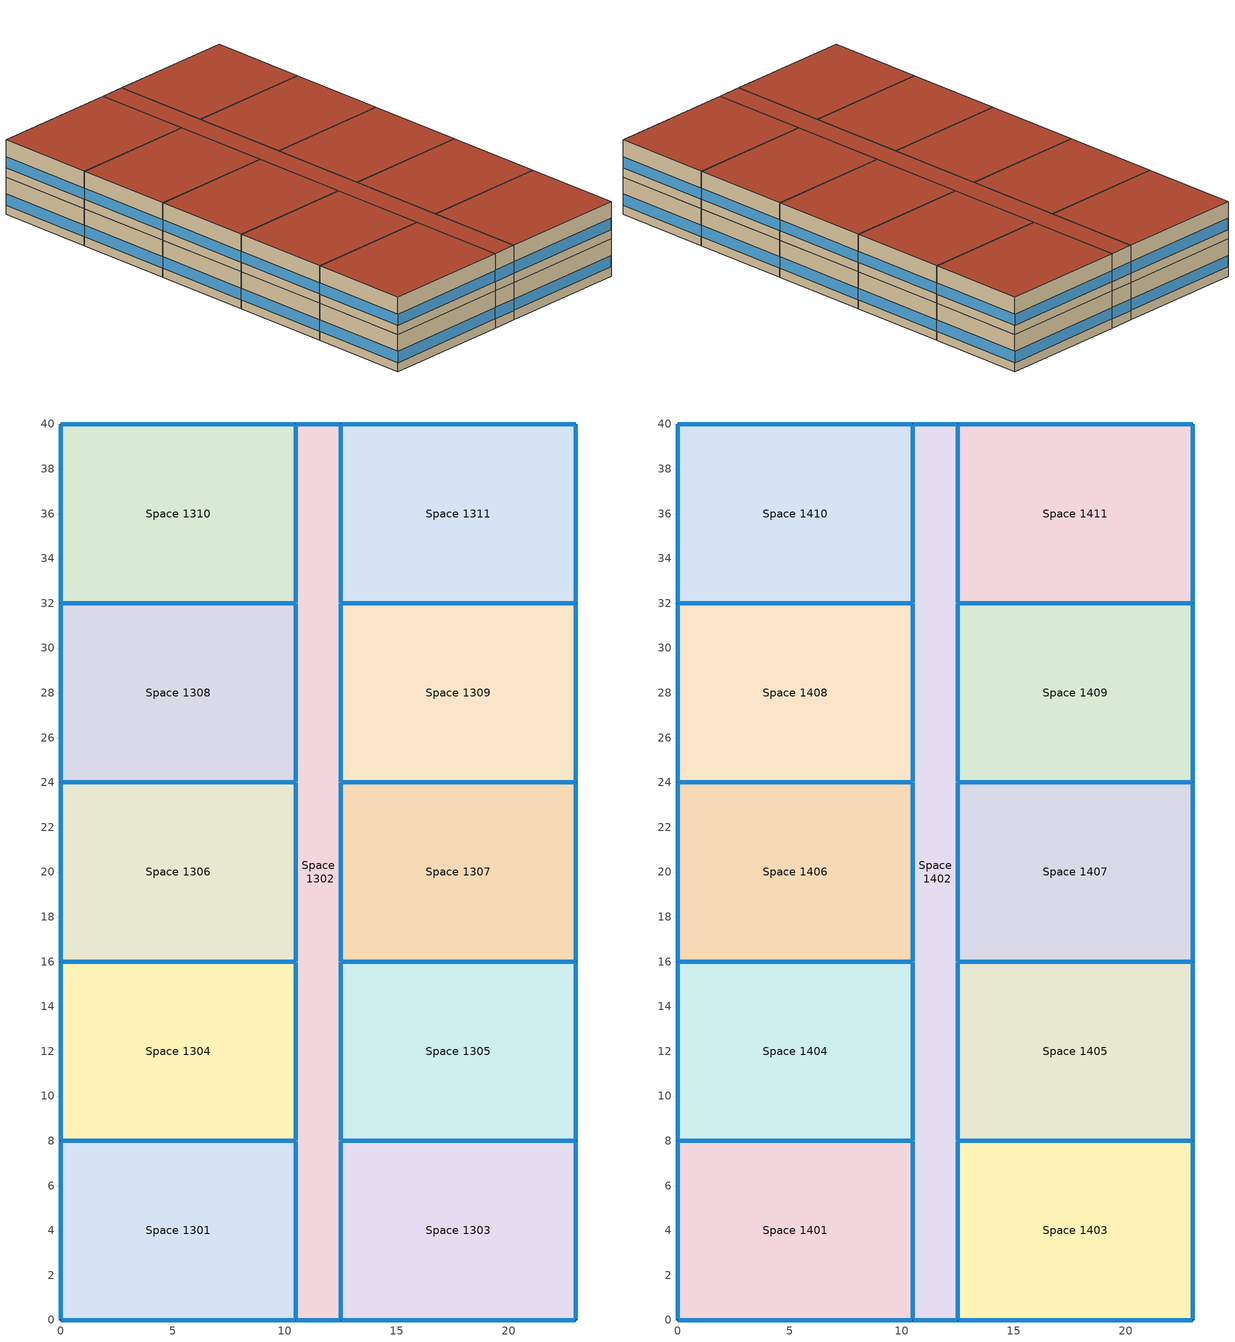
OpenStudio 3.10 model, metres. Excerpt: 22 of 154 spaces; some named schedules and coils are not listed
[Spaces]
Space 1301
 floor to Space 1201: 10.5,8 10.5,0 0,0 0,8 z36.6
 wall outside: 0,8 0,0 10.5,0 z36.6:39.65
 wall to Space 1302: 10.5,0 10.5,8 z36.6:39.65
 wall to Space 1304: 10.5,8 0,8 z36.6:39.65
 window: 0,7.97 0,0.03 / 0.03,0 10.47,0 z37.36:38.28
 window inside: 10.5,0.03 10.5,7.97 / 10.47,8 0.03,8 z37.36:38.28
Space 1302
 floor to Space 1202: 12.5,40 12.5,0 10.5,0 10.5,40 z36.6
 wall outside: 10.5,0 12.5,0 / 12.5,40 10.5,40 z36.6:39.65
 wall to Space 1304: 10.5,16 10.5,8 z36.6:39.65
 wall to Space 1306: 10.5,24 10.5,16 z36.6:39.65
 wall to Space 1308: 10.5,32 10.5,24 z36.6:39.65
 wall to Space 1310: 10.5,40 10.5,32 z36.6:39.65
 wall to Space 1311: 12.5,32 12.5,40 z36.6:39.65
 wall to Space 1309: 12.5,24 12.5,32 z36.6:39.65
 wall to Space 1307: 12.5,16 12.5,24 z36.6:39.65
 wall to Space 1305: 12.5,8 12.5,16 z36.6:39.65
 wall to Space 1303: 12.5,0 12.5,8 z36.6:39.65
 window: 12.47,40 10.53,40 / 10.53,0 12.47,0 z37.36:38.3
 window inside: 12.5,8.03 12.5,15.97 / 12.5,32.03 12.5,39.97 / 10.5,15.97 10.5,8.03 / 10.5,23.97 10.5,16.03 / 10.5,31.97 10.5,24.03 / 10.5,39.97 10.5,32.03 / 12.5,24.03 12.5,31.97 / 12.5,16.03 12.5,23.97 / 12.5,0.03 12.5,7.97 z37.36:38.28
Space 1303
 floor to Space 1203: 23,8 23,0 12.5,0 12.5,8 z36.6
 wall outside: 12.5,0 23,0 23,8 z36.6:39.65
 wall to Space 1305: 23,8 12.5,8 z36.6:39.65
 window inside: 22.97,8 12.53,8 z37.36:38.28
 window: 12.53,0 22.97,0 / 23,0.03 23,7.97 z37.36:38.28
Space 1304
 floor to Space 1204: 10.5,16 10.5,8 0,8 0,16 z36.6
 wall outside: 0,16 0,8 z36.6:39.65
 wall to Space 1306: 10.5,16 0,16 z36.6:39.65
 window: 0,15.97 0,8.03 z37.36:38.28
 window inside: 10.47,16 0.03,16 z37.36:38.28
Space 1305
 floor to Space 1205: 23,16 23,8 12.5,8 12.5,16 z36.6
 wall outside: 23,8 23,16 z36.6:39.65
 wall to Space 1307: 23,16 12.5,16 z36.6:39.65
 window inside: 22.97,16 12.53,16 z37.36:38.28
 window: 23,8.03 23,15.97 z37.36:38.28
Space 1306
 floor to Space 1206: 10.5,24 10.5,16 0,16 0,24 z36.6
 wall outside: 0,24 0,16 z36.6:39.65
 wall to Space 1308: 10.5,24 0,24 z36.6:39.65
 window inside: 10.47,24 0.03,24 z37.36:38.28
 window: 0,23.97 0,16.03 z37.36:38.28
Space 1307
 floor to Space 1207: 23,24 23,16 12.5,16 12.5,24 z36.6
 wall outside: 23,16 23,24 z36.6:39.65
 wall to Space 1309: 23,24 12.5,24 z36.6:39.65
 window: 23,16.03 23,23.97 z37.36:38.28
 window inside: 22.97,24 12.53,24 z37.36:38.28
Space 1308
 floor to Space 1208: 10.5,32 10.5,24 0,24 0,32 z36.6
 wall outside: 0,32 0,24 z36.6:39.65
 wall to Space 1310: 10.5,32 0,32 z36.6:39.65
 window inside: 10.47,32 0.03,32 z37.36:38.28
 window: 0,31.97 0,24.03 z37.36:38.28
Space 1309
 floor to Space 1209: 23,32 23,24 12.5,24 12.5,32 z36.6
 wall outside: 23,24 23,32 z36.6:39.65
 wall to Space 1311: 23,32 12.5,32 z36.6:39.65
 window: 23,24.03 23,31.97 z37.36:38.28
 window inside: 22.97,32 12.53,32 z37.36:38.28
Space 1310
 floor to Space 1210: 10.5,40 10.5,32 0,32 0,40 z36.6
 wall outside: 10.5,40 0,40 0,32 z36.6:39.65
 window: 10.47,40 0.03,40 / 0,39.97 0,32.03 z37.36:38.28
Space 1311
 floor to Space 1211: 23,40 23,32 12.5,32 12.5,40 z36.6
 wall outside: 23,32 23,40 12.5,40 z36.6:39.65
 window: 23,32.03 23,39.97 / 22.97,40 12.53,40 z37.36:38.28
Space 1401
 floor to Space 1301: 10.5,8 10.5,0 0,0 0,8 z39.65
 wall outside: 0,8 0,0 10.5,0 z39.65:42.7
 wall to Space 1402: 10.5,0 10.5,8 z39.65:42.7
 wall to Space 1404: 10.5,8 0,8 z39.65:42.7
 window inside: 10.5,0.03 10.5,7.97 / 10.47,8 0.03,8 z40.41:41.33
 window: 0.03,0 10.47,0 / 0,7.97 0,0.03 z40.41:41.33
 roof outside: 10.5,0 10.5,8 0,8 0,0 z42.7
Space 1402
 floor to Space 1302: 12.5,40 12.5,0 10.5,0 10.5,40 z39.65
 wall outside: 10.5,0 12.5,0 / 12.5,40 10.5,40 z39.65:42.7
 wall to Space 1404: 10.5,16 10.5,8 z39.65:42.7
 wall to Space 1406: 10.5,24 10.5,16 z39.65:42.7
 wall to Space 1408: 10.5,32 10.5,24 z39.65:42.7
 wall to Space 1410: 10.5,40 10.5,32 z39.65:42.7
 wall to Space 1411: 12.5,32 12.5,40 z39.65:42.7
 wall to Space 1409: 12.5,24 12.5,32 z39.65:42.7
 wall to Space 1407: 12.5,16 12.5,24 z39.65:42.7
 wall to Space 1405: 12.5,8 12.5,16 z39.65:42.7
 wall to Space 1403: 12.5,0 12.5,8 z39.65:42.7
 window inside: 12.5,32.03 12.5,39.97 / 12.5,0.03 12.5,7.97 / 10.5,23.97 10.5,16.03 / 10.5,31.97 10.5,24.03 / 12.5,8.03 12.5,15.97 / 10.5,39.97 10.5,32.03 / 12.5,24.03 12.5,31.97 / 12.5,16.03 12.5,23.97 / 10.5,15.97 10.5,8.03 z40.41:41.33
 window: 12.47,40 10.53,40 / 10.53,0 12.47,0 z40.41:41.35
 roof outside: 12.5,0 12.5,40 10.5,40 10.5,0 z42.7
Space 1403
 floor to Space 1303: 23,8 23,0 12.5,0 12.5,8 z39.65
 wall outside: 12.5,0 23,0 23,8 z39.65:42.7
 wall to Space 1405: 23,8 12.5,8 z39.65:42.7
 window inside: 22.97,8 12.53,8 z40.41:41.33
 window: 23,0.03 23,7.97 / 12.53,0 22.97,0 z40.41:41.33
 roof outside: 23,0 23,8 12.5,8 12.5,0 z42.7
Space 1404
 floor to Space 1304: 10.5,16 10.5,8 0,8 0,16 z39.65
 wall outside: 0,16 0,8 z39.65:42.7
 wall to Space 1406: 10.5,16 0,16 z39.65:42.7
 window: 0,15.97 0,8.03 z40.41:41.33
 window inside: 10.47,16 0.03,16 z40.41:41.33
 roof outside: 10.5,8 10.5,16 0,16 0,8 z42.7
Space 1405
 floor to Space 1305: 23,16 23,8 12.5,8 12.5,16 z39.65
 wall outside: 23,8 23,16 z39.65:42.7
 wall to Space 1407: 23,16 12.5,16 z39.65:42.7
 window: 23,8.03 23,15.97 z40.41:41.33
 window inside: 22.97,16 12.53,16 z40.41:41.33
 roof outside: 23,8 23,16 12.5,16 12.5,8 z42.7
Space 1406
 floor to Space 1306: 10.5,24 10.5,16 0,16 0,24 z39.65
 wall outside: 0,24 0,16 z39.65:42.7
 wall to Space 1408: 10.5,24 0,24 z39.65:42.7
 window: 0,23.97 0,16.03 z40.41:41.33
 window inside: 10.47,24 0.03,24 z40.41:41.33
 roof outside: 10.5,16 10.5,24 0,24 0,16 z42.7
Space 1407
 floor to Space 1307: 23,24 23,16 12.5,16 12.5,24 z39.65
 wall outside: 23,16 23,24 z39.65:42.7
 wall to Space 1409: 23,24 12.5,24 z39.65:42.7
 window: 23,16.03 23,23.97 z40.41:41.33
 window inside: 22.97,24 12.53,24 z40.41:41.33
 roof outside: 23,16 23,24 12.5,24 12.5,16 z42.7
Space 1408
 floor to Space 1308: 10.5,32 10.5,24 0,24 0,32 z39.65
 wall outside: 0,32 0,24 z39.65:42.7
 wall to Space 1410: 10.5,32 0,32 z39.65:42.7
 window: 0,31.97 0,24.03 z40.41:41.33
 window inside: 10.47,32 0.03,32 z40.41:41.33
 roof outside: 10.5,24 10.5,32 0,32 0,24 z42.7
Space 1409
 floor to Space 1309: 23,32 23,24 12.5,24 12.5,32 z39.65
 wall outside: 23,24 23,32 z39.65:42.7
 wall to Space 1411: 23,32 12.5,32 z39.65:42.7
 window: 23,24.03 23,31.97 z40.41:41.33
 window inside: 22.97,32 12.53,32 z40.41:41.33
 roof outside: 23,24 23,32 12.5,32 12.5,24 z42.7
Space 1410
 floor to Space 1310: 10.5,40 10.5,32 0,32 0,40 z39.65
 wall outside: 10.5,40 0,40 0,32 z39.65:42.7
 window: 10.47,40 0.03,40 / 0,39.97 0,32.03 z40.41:41.33
 roof outside: 10.5,32 10.5,40 0,40 0,32 z42.7
Space 1411
 floor to Space 1311: 23,40 23,32 12.5,32 12.5,40 z39.65
 wall outside: 23,32 23,40 12.5,40 z39.65:42.7
 window: 22.97,40 12.53,40 / 23,32.03 23,39.97 z40.41:41.33
 roof outside: 23,32 23,40 12.5,40 12.5,32 z42.7
[ClimateZones]
Climate Zone Institution Name 1=ASHRAE; Climate Zone Document Name 1=ANSI/ASHRAE Standard 169; Climate Zone Document Year 1=2006; Climate Zone Value 1=6A; Climate Zone Institution Name 2=CEC; Climate Zone Document Name 2=California Climate Zone Descriptions; Climate Zone Document Year 2=1995
[Building]
Building 1
[Site]
Montreal-Trudeau Intl AP: Latitude {deg}=45.4706; Longitude {deg}=-73.7408; Time Zone {hr}=-5; Elevation {m}=36; Keep Site Location Information=No
[SizingPeriod:DesignDay] Daily Dry-Bulb Temperature Range {deltaC}=0; Barometric Pressure {Pa}=100893; Wind Speed {m/s}=3.9; Wind Direction {deg}=260; Sky Clearness=0; Rain Indicator=No; Snow Indicator=No; Day of Month=21; Month=1; Day Type=WinterDesignDay; Daylight Saving Time Indicator=No; Dry-Bulb Temperature Range Modifier Type=DefaultMultipliers; Solar Model Indicator=ASHRAEClearSky
Name | Maximum Dry-Bulb Temperature {C} | Humidity Condition Type | Wetbulb or DewPoint at Maximum Dry-Bulb {C}
Montreal Int'l Ann Htg 99.6% Condns DB | -23.7 | Wetbulb | -23.7
Montreal Int'l Ann Htg 99% Condns DB | -21.1 | Wetbulb | -21.1
Montreal Int'l Ann Hum_n 99.6% Condns DP=>MCDB | -23 | Dewpoint | -30.5
Montreal Int'l Ann Hum_n 99% Condns DP=>MCDB | -20.6 | Dewpoint | -27.9
[Material] Thermal Absorptance=0.9
Name | Roughness | Thickness {m} | Conductivity {W/m-K} | Density {kg/m3} | Specific Heat {J/kg-K} | Solar Absorptance | Visible Absorptance
G05 25mm wood 1 | MediumSmooth | 0.0254 | 0.15 | 608 | 1630 | 0.5 | 0.5
100mm Normalweight concrete floor | MediumRough | 0.1016 | 2.31045 | 2322 | 832.557 | 0.7 | 0.7
G01 13mm gypsum board | Smooth | 0.0127 | 0.160031 | 800.001 | 1090.73 | 0.7 | 0.5
F08 Metal surface 1 | Smooth | 0.0008 | 45.28 | 7824 | 500 | 0.7 | 0.7
Generic LW Concrete | MediumRough | 0.1 | 0.53 | 1280 | 840 | 0.8 | 0.8
Generic Ceiling Air Gap | Smooth | 0.1 | 0.556 | 1.28 | 1000 | 0.7 | 0.7
Generic Acoustic Tile | MediumSmooth | 0.02 | 0.06 | 368 | 590 | 0.2 | 0.2
AQNC2024gypsum board | MediumRough | 0.1 | 0.159 | 800 | 1090 | 0.7 | 0.7
AQNC2024Stucco 25 mm | MediumRough | 0.025 | 0.159 | 800 | 1090 | 0.7 | 0.7
AQNC2024expanded polystyrene type I 10 cm | MediumRough | 0.1 | 0.0385 | 15 | 1500 | 0.7 | 0.7
AQNC2024standard concrete | MediumRough | 0.1 | 2.5 | 2400 | 840 | 0.7 | 0.7
AQNC2024built-up roofing 1 | MediumRough | 0.1 | 0.162 | 1121 | 1470 | 0.7 | 0.7
AQNC2024brick (fired clay) 1 | MediumRough | 0.1 | 1.43 | 2400 | 840 | 0.7 | 0.7
[Material:NoMass] Roughness=Smooth; Thermal Absorptance=0.9; Solar Absorptance=0.7
Name | Thermal Resistance {m2-K/W} | Visible Absorptance
CP02 CARPET PAD 1 | 0.21648 | 0.8
Typical Insulation R-2.17 1 | 0.381975 | 0.7
[DefaultConstructionSet]
Zone 19802010 6A: Default Exterior Surface Constructions=Default Surface Constructions 1688; Default Interior Surface Constructions=Default Surface Constructions 1689; Default Ground Contact Surface Constructions=Default Surface Constructions 1690; Default Exterior SubSurface Constructions=Default Sub Surface Constructions 1124; Default Interior SubSurface Constructions=Default Sub Surface Constructions 1125; Interior Partition Construction=Typical Interior Partition 4; Site Shading Construction=Generic Interior Floor; Adiabatic Surface Construction=Generic Interior Floor 1
[DefaultSurfaceConstructions]
Name | Floor Construction | Wall Construction | Roof Ceiling Construction
Default Surface Constructions 1688 | AQ_MURB_2024_MURB  ground 1980 2010 6A 1 | AQ_MURB_2024_MURB  Wall 1980 2010 6A 1 | AQ_MURB_2024_MURB  roof 1980 2010 6A
Default Surface Constructions 1689 | Typical Interior Floor | Typical Interior Wall | Typical Interior Ceiling
Default Surface Constructions 1690 | AQ_MURB_2024_MURB  ground 1980 2010 6A 3 | AQ_MURB_2024_MURB  ground 1980 2010 6A 2 | Generic Interior Ceiling
[DefaultSubSurfaceConstructions]
Name | Fixed Window Construction | Operable Window Construction | Door Construction | Glass Door Construction | Overhead Door Construction | Tubular Daylight Dome Construction | Tubular Daylight Diffuser Construction
Default Sub Surface Constructions 1124 | Customized Fenestration: u=3.08 | Customized Fenestration: u=3.08 | Typical Insulated Metal Door 2 | U 0.88 SHGC 0.16 Sgl Ref-A-L Clr 6mm 1 | Typical Overhead Door 1 | Typical Interior Window | Typical Interior Window
Default Sub Surface Constructions 1125 | Typical Interior Window | Typical Interior Window | Typical Interior Door 4
[Construction]
Typical Interior Partition 4; Typical Interior Door 4: G05 25mm wood 1
Typical Interior Floor: 100mm Normalweight concrete floor, CP02 CARPET PAD 1
Typical Interior Wall: G01 13mm gypsum board, G01 13mm gypsum board
Typical Interior Ceiling: CP02 CARPET PAD 1, 100mm Normalweight concrete floor
Customized Fenestration: u=3.08: Fenestration U=3.08 0.66
Typical Insulated Metal Door 2: F08 Metal surface 1, Typical Insulation R-2.17 1
U 0.88 SHGC 0.16 Sgl Ref-A-L Clr 6mm 1: REF A CLEAR LO 6MM 1
Typical Overhead Door 1: Typical Insulation R-2.17 1
Typical Interior Window: Clear 3mm 1
Generic Interior Ceiling: Generic LW Concrete, Generic Ceiling Air Gap, Generic Acoustic Tile
Generic Interior Floor; Generic Interior Floor 1: Generic Acoustic Tile, Generic Ceiling Air Gap, Generic LW Concrete
AQ_MURB_2024_MURB  Wall 1980 2010 6A 1: AQNC2024Stucco 25 mm, AQNC2024brick (fired clay) 1, AQNC2024expanded polystyrene type I 10 cm, AQNC2024gypsum board
AQ_MURB_2024_MURB  ground 1980 2010 6A 1; AQ_MURB_2024_MURB  ground 1980 2010 6A 2; AQ_MURB_2024_MURB  ground 1980 2010 6A 3: AQNC2024standard concrete, AQNC2024expanded polystyrene type I 10 cm
AQ_MURB_2024_MURB  roof 1980 2010 6A: AQNC2024built-up roofing 1, AQNC2024expanded polystyrene type I 10 cm
[WindowMaterial:SimpleGlazingSystem]
Fenestration U=3.08 0.66: U-Factor {W/m2-K}=3.08; Solar Heat Gain Coefficient=0.66; Visible Transmittance=0.21
[WindowMaterial:Glazing] Optical Data Type=SpectralAverage; Infrared Transmittance at Normal Incidence=0; Front Side Infrared Hemispherical Emissivity=0.84; Conductivity {W/m-K}=0.9; Dirt Correction Factor for Solar and Visible Transmittance=1; Solar Diffusing=No
Name | Thickness {m} | Solar Transmittance at Normal Incidence | Front Side Solar Reflectance at Normal Incidence | Back Side Solar Reflectance at Normal Incidence | Visible Transmittance at Normal Incidence | Front Side Visible Reflectance at Normal Incidence | Back Side Visible Reflectance at Normal Incidence | Back Side Infrared Hemispherical Emissivity
REF A CLEAR LO 6MM 1 | 0.006 | 0.066 | 0.341 | 0.493 | 0.08 | 0.41 | 0.37 | 0.4
Clear 3mm 1 | 0.003 | 0.837 | 0.075 | 0.075 | 0.898 | 0.081 | 0.081 | 0.84
[ThermostatSetpoint:DualSetpoint] Heating Setpoint Temperature Schedule=NECB-G-Thermostat Setpoint-Heating; Cooling Setpoint Temperature Schedule=NECB-G-Thermostat Setpoint-Cooling
Thermostat Setpoint Dual Setpoint 65; Thermostat Setpoint Dual Setpoint 93; Thermostat Setpoint Dual Setpoint 103; Thermostat Setpoint Dual Setpoint 113; Thermostat Setpoint Dual Setpoint 116; Thermostat Setpoint Dual Setpoint 152; Thermostat Setpoint Dual Setpoint 169; Thermostat Setpoint Dual Setpoint 172; Thermostat Setpoint Dual Setpoint 173; Thermostat Setpoint Dual Setpoint 174; Thermostat Setpoint Dual Setpoint 176; Thermostat Setpoint Dual Setpoint 187; Thermostat Setpoint Dual Setpoint 188; Thermostat Setpoint Dual Setpoint 190; Thermostat Setpoint Dual Setpoint 191; Thermostat Setpoint Dual Setpoint 192; Thermostat Setpoint Dual Setpoint 193; Thermostat Setpoint Dual Setpoint 194; Thermostat Setpoint Dual Setpoint 195; Thermostat Setpoint Dual Setpoint 196; Thermostat Setpoint Dual Setpoint 197; Thermostat Setpoint Dual Setpoint 198
[DefaultScheduleSet]
Name | Lighting Schedule | Electric Equipment Schedule | Infiltration Schedule | Number of People Schedule | People Activity Level Schedule | Hot Water Equipment Schedule
MidriseApartment Corridor Schedule Set | MidriseApartment Corridor Light 1 | ApartmentMidRise BLDG_ELEVATORS Pre2004 | MidriseApartment Infil 2
MidriseApartment Apartment Schedule Set 3 |  | MURB Appliances and lighting | MidriseApartment Infil 5 | MidriseApartment Apartment Occ 3 | MidriseApartment Activity 3 | MURB hot water equipment schedule
[People:Definition]
MidriseApartment Apartment People Definition: Number of People Calculation Method=People/Area; People per Space Floor Area {person/m2}=0.0283091; Fraction Radiant=0.3
[ElectricEquipment:Definition] Design Level Calculation Method=EquipmentLevel
Name | Design Level {W} | Fraction Radiant | Fraction Latent | Fraction Lost
Autres | 740 | 0.2
Chauffeau | 941.6 | 0 | 0.1 | 0.9
Congelateur | 17.45 | 0 | 0.1 | 0.9
Fourcuisiniere | 313 | 0.2 | 0.1 | 0.1
Laveuse | 27.82 | 0.2 | 0 | 0.1
Lavevaisselle | 30.59 | 0.1 | 0.1 | 0.8
Refrigerateur | 116.78 | 0 | 0.1 | 0.9
Secheuse | 276.7 | 0.2 | 0 | 0.8
[SpaceType] Default Construction Set=Zone 19802010 6A
Name | Default Schedule Set
MURB lobby | MidriseApartment Corridor Schedule Set
MURB small 1 | MidriseApartment Apartment Schedule Set 3
[People]
People 3: People Definition=MidriseApartment Apartment People Definition; Space or SpaceType=MURB small 1; Multiplier=1
[WaterUse:Equipment]
ESTAR MFHR Whole Building Water Use Equipment: Water Use Equipment Definition=MURB_Service Hot Water GENERAL; Flow Rate Fraction Schedule=ESTAR MFHR DHW Fraction Schedule
[Lights:Definition]
Lights Definition 1: Design Level Calculation Method=LightingLevel; Lighting Level {W}=241.35; Fraction Radiant=0.4; Fraction Visible=0.2
[InternalMass:Definition]
Internal Mass Definition 1: Construction=Typical Interior Partition 4; Design Level Calculation Method=SurfaceArea/Area; Surface Area per Space Floor Area=2
[InternalMass] Internal Mass Definition=Internal Mass Definition 1; Multiplier=1
Name | Space or SpaceType
Internal Mass 1 | MURB lobby
Internal Mass 2 | MURB small 1
[Lights]
Lights 1: Lights Definition=Lights Definition 1; Space or SpaceType=MURB small 1; Schedule=Eclairageint; Fraction Replaceable=1
[ElectricEquipment] Space or SpaceType=MURB small 1
Name | Electric Equipment Definition | Schedule
Electric Equipment 1 | Autres | Autres
Electric Equipment 3 | Chauffeau | Chaufeau
Electric Equipment 4 | Congelateur | Congelateur
Electric Equipment 5 | Fourcuisiniere | Fourcuisiniere
Electric Equipment 6 | Laveuse | Laveuse
Electric Equipment 7 | Lavevaisselle | Lavevaisselle
Electric Equipment 8 | Refrigerateur | Refrigerateur
Electric Equipment 9 | Secheuse | Secheuse
[Space]
Name | Space Type | Building Story | Thermal Zone
Space 1301 | MURB small 1 | Building Story 13 | Thermal Zone 141
Space 1302 | MURB lobby | Building Story 13 | Thermal Zone 142
Space 1303 | MURB small 1 | Building Story 13 | Thermal Zone 143
Space 1304 | MURB small 1 | Building Story 13 | Thermal Zone 144
Space 1305 | MURB small 1 | Building Story 13 | Thermal Zone 47
Space 1306 | MURB small 1 | Building Story 13 | Thermal Zone 109
Space 1307 | MURB small 1 | Building Story 13 | Thermal Zone 68
Space 1308 | MURB small 1 | Building Story 13 | Thermal Zone 71
Space 1309 | MURB small 1 | Building Story 13 | Thermal Zone 145
Space 1310 | MURB small 1 | Building Story 13 | Thermal Zone 146
Space 1311 | MURB small 1 | Building Story 13 | Thermal Zone 147
Space 1401 | MURB small 1 | Building Story 14 | Thermal Zone 148
Space 1402 | MURB lobby | Building Story 14 | Thermal Zone 149
Space 1403 | MURB small 1 | Building Story 14 | Thermal Zone 116
Space 1404 | MURB small 1 | Building Story 14 | Thermal Zone 10
Space 1405 | MURB small 1 | Building Story 14 | Thermal Zone 126
Space 1406 | MURB small 1 | Building Story 14 | Thermal Zone 150
Space 1407 | MURB small 1 | Building Story 14 | Thermal Zone 151
Space 1408 | MURB small 1 | Building Story 14 | Thermal Zone 70
Space 1409 | MURB small 1 | Building Story 14 | Thermal Zone 152
Space 1410 | MURB small 1 | Building Story 14 | Thermal Zone 153
Space 1411 | MURB small 1 | Building Story 14 | Thermal Zone 154
[ThermalZone] Use Ideal Air Loads=No
Name | Thermostat
Thermal Zone 10 | Thermostat Setpoint Dual Setpoint 65
Thermal Zone 47 | Thermostat Setpoint Dual Setpoint 113
Thermal Zone 68 | Thermostat Setpoint Dual Setpoint 93
Thermal Zone 70 | Thermostat Setpoint Dual Setpoint 103
Thermal Zone 71 | Thermostat Setpoint Dual Setpoint 116
Thermal Zone 109 | Thermostat Setpoint Dual Setpoint 152
Thermal Zone 116 | Thermostat Setpoint Dual Setpoint 174
Thermal Zone 126 | Thermostat Setpoint Dual Setpoint 176
Thermal Zone 141 | Thermostat Setpoint Dual Setpoint 187
Thermal Zone 142 | Thermostat Setpoint Dual Setpoint 188
Thermal Zone 143 | Thermostat Setpoint Dual Setpoint 169
Thermal Zone 144 | Thermostat Setpoint Dual Setpoint 172
Thermal Zone 145 | Thermostat Setpoint Dual Setpoint 173
Thermal Zone 146 | Thermostat Setpoint Dual Setpoint 191
Thermal Zone 147 | Thermostat Setpoint Dual Setpoint 190
Thermal Zone 148 | Thermostat Setpoint Dual Setpoint 192
Thermal Zone 149 | Thermostat Setpoint Dual Setpoint 193
Thermal Zone 150 | Thermostat Setpoint Dual Setpoint 194
Thermal Zone 151 | Thermostat Setpoint Dual Setpoint 196
Thermal Zone 152 | Thermostat Setpoint Dual Setpoint 198
Thermal Zone 153 | Thermostat Setpoint Dual Setpoint 195
Thermal Zone 154 | Thermostat Setpoint Dual Setpoint 197
[Sizing:Zone] Zone Cooling Design Supply Air Temperature Input Method=SupplyAirTemperature; Zone Cooling Design Supply Air Temperature {C}=14; Zone Cooling Design Supply Air Temperature Difference {deltaC}=11.11; Zone Heating Design Supply Air Temperature Input Method=SupplyAirTemperature; Zone Heating Design Supply Air Temperature {C}=40; Zone Heating Design Supply Air Temperature Difference {deltaC}=11.11; Zone Cooling Design Supply Air Humidity Ratio {kg-H2O/kg-air}=0.0085; Zone Heating Design Supply Air Humidity Ratio {kg-H2O/kg-air}=0.008; Cooling Design Air Flow Method=DesignDay; Heating Design Air Flow Method=DesignDay; Account for Dedicated Outdoor Air System=No; Dedicated Outdoor Air System Control Strategy=NeutralSupplyAir; Dedicated Outdoor Air Low Setpoint Temperature for Design {C}=autosize; Dedicated Outdoor Air High Setpoint Temperature for Design {C}=autosize; Zone Load Sizing Method=Sensible Load Only No Latent Load; Zone Latent Cooling Design Supply Air Humidity Ratio Input Method=HumidityRatioDifference; Zone Cooling Design Supply Air Humidity Ratio Difference {kgWater/kgDryAir}=0.005; Zone Latent Heating Design Supply Air Humidity Ratio Input Method=HumidityRatioDifference; Zone Humidification Design Supply Air Humidity Ratio Difference {kgWater/kgDryAir}=0.005; Sizing Option=Coincident
Thermal Zone 1; Thermal Zone 2; Thermal Zone 3; Thermal Zone 4; Thermal Zone 5; Thermal Zone 6; Thermal Zone 7; Thermal Zone 8; Thermal Zone 9; Thermal Zone 10; Thermal Zone 11; Thermal Zone 12; Thermal Zone 13; Thermal Zone 14; Thermal Zone 15; Thermal Zone 16; Thermal Zone 17; Thermal Zone 18; Thermal Zone 19; Thermal Zone 20; Thermal Zone 21; Thermal Zone 22; Thermal Zone 23; Thermal Zone 24; Thermal Zone 25; Thermal Zone 26; Thermal Zone 27; Thermal Zone 28; Thermal Zone 29; Thermal Zone 30; Thermal Zone 31; Thermal Zone 32; Thermal Zone 33; Thermal Zone 34; Thermal Zone 35; Thermal Zone 36; Thermal Zone 37; Thermal Zone 38; Thermal Zone 39; Thermal Zone 40; Thermal Zone 41; Thermal Zone 42; Thermal Zone 43; Thermal Zone 44; Thermal Zone 45; Thermal Zone 46; Thermal Zone 47; Thermal Zone 48; Thermal Zone 49; Thermal Zone 50; Thermal Zone 51; Thermal Zone 52; Thermal Zone 53; Thermal Zone 54; Thermal Zone 55; Thermal Zone 56; Thermal Zone 57; Thermal Zone 58; Thermal Zone 59; Thermal Zone 60; Thermal Zone 61; Thermal Zone 62; Thermal Zone 63; Thermal Zone 64; Thermal Zone 65; Thermal Zone 66; Thermal Zone 67; Thermal Zone 68; Thermal Zone 69; Thermal Zone 70; Thermal Zone 71; Thermal Zone 72; Thermal Zone 73; Thermal Zone 74; Thermal Zone 75; Thermal Zone 76; Thermal Zone 77; Thermal Zone 78; Thermal Zone 79; Thermal Zone 80; Thermal Zone 81; Thermal Zone 82; Thermal Zone 83; Thermal Zone 84; Thermal Zone 85; Thermal Zone 86; Thermal Zone 87; Thermal Zone 88; Thermal Zone 89; Thermal Zone 90; Thermal Zone 91; Thermal Zone 92; Thermal Zone 93; Thermal Zone 94; Thermal Zone 95; Thermal Zone 96; Thermal Zone 97; Thermal Zone 98; Thermal Zone 99; Thermal Zone 100; Thermal Zone 101; Thermal Zone 102; Thermal Zone 103; Thermal Zone 104; Thermal Zone 105; Thermal Zone 106; Thermal Zone 107; Thermal Zone 108; Thermal Zone 109; Thermal Zone 110; Thermal Zone 111; Thermal Zone 112; Thermal Zone 113; Thermal Zone 114; Thermal Zone 115; Thermal Zone 116; Thermal Zone 117; Thermal Zone 118; Thermal Zone 119; Thermal Zone 120; Thermal Zone 121; Thermal Zone 122; Thermal Zone 123; Thermal Zone 124; Thermal Zone 125; Thermal Zone 126; Thermal Zone 127; Thermal Zone 128; Thermal Zone 129; Thermal Zone 130; Thermal Zone 131; Thermal Zone 132; Thermal Zone 133; Thermal Zone 134; Thermal Zone 135; Thermal Zone 136; Thermal Zone 137; Thermal Zone 138; Thermal Zone 139; Thermal Zone 140; Thermal Zone 141; Thermal Zone 142; Thermal Zone 143; Thermal Zone 144; Thermal Zone 145; Thermal Zone 146; Thermal Zone 147; Thermal Zone 148; Thermal Zone 149; Thermal Zone 150; Thermal Zone 151; Thermal Zone 152; Thermal Zone 153; Thermal Zone 154
[Zone equipment]
Thermal Zone 1: Elec Baseboard, Cycling PTAC DX Clg Elec Htg
Thermal Zone 2: Elec Baseboard 9, Cycling PTAC DX Clg Elec Htg 9
Thermal Zone 3: Elec Baseboard 8, Cycling PTAC DX Clg Elec Htg 8
Thermal Zone 4: Elec Baseboard 12, Cycling PTAC DX Clg Elec Htg 12
Thermal Zone 5: Elec Baseboard 21, Cycling PTAC DX Clg Elec Htg 21
Thermal Zone 6: Elec Baseboard 18, Cycling PTAC DX Clg Elec Htg 18
Thermal Zone 7: Elec Baseboard 19, Cycling PTAC DX Clg Elec Htg 19
Thermal Zone 8: Elec Baseboard 1, Cycling PTAC DX Clg Elec Htg 1
Thermal Zone 9: Elec Baseboard 16, Cycling PTAC DX Clg Elec Htg 16
Thermal Zone 10: Elec Baseboard 20, Cycling PTAC DX Clg Elec Htg 20
Thermal Zone 11: Elec Baseboard 27, Cycling PTAC DX Clg Elec Htg 27
Thermal Zone 12: Elec Baseboard 2, Cycling PTAC DX Clg Elec Htg 2
Thermal Zone 13: Elec Baseboard 3, Cycling PTAC DX Clg Elec Htg 3
Thermal Zone 14: Elec Baseboard 25, Cycling PTAC DX Clg Elec Htg 25
Thermal Zone 15: Elec Baseboard 28, Cycling PTAC DX Clg Elec Htg 28
Thermal Zone 16: Elec Baseboard 10, Cycling PTAC DX Clg Elec Htg 10
Thermal Zone 17: Elec Baseboard 6, Cycling PTAC DX Clg Elec Htg 6
Thermal Zone 18: Elec Baseboard 24, Cycling PTAC DX Clg Elec Htg 24
Thermal Zone 19: Elec Baseboard 11, Cycling PTAC DX Clg Elec Htg 11
Thermal Zone 20: Elec Baseboard 31, Cycling PTAC DX Clg Elec Htg 31
Thermal Zone 21: Elec Baseboard 29, Cycling PTAC DX Clg Elec Htg 29
Thermal Zone 22: Elec Baseboard 14, Cycling PTAC DX Clg Elec Htg 14
Thermal Zone 23: Elec Baseboard 22, Cycling PTAC DX Clg Elec Htg 22
Thermal Zone 24: Elec Baseboard 4, Cycling PTAC DX Clg Elec Htg 4
Thermal Zone 25: Elec Baseboard 30, Cycling PTAC DX Clg Elec Htg 30
Thermal Zone 26: Elec Baseboard 26, Cycling PTAC DX Clg Elec Htg 26
Thermal Zone 27: Elec Baseboard 13, Cycling PTAC DX Clg Elec Htg 13
Thermal Zone 28: Elec Baseboard 23, Cycling PTAC DX Clg Elec Htg 23
Thermal Zone 29: Elec Baseboard 15, Cycling PTAC DX Clg Elec Htg 15
Thermal Zone 30: Elec Baseboard 7, Cycling PTAC DX Clg Elec Htg 7
Thermal Zone 31: Elec Baseboard 17, Cycling PTAC DX Clg Elec Htg 17
Thermal Zone 32: Elec Baseboard 5, Cycling PTAC DX Clg Elec Htg 5
Thermal Zone 33: Elec Baseboard 35, Cycling PTAC DX Clg Elec Htg 35
Thermal Zone 34: Elec Baseboard 37, Cycling PTAC DX Clg Elec Htg 37
Thermal Zone 35: Elec Baseboard 32, Cycling PTAC DX Clg Elec Htg 32
Thermal Zone 36: Elec Baseboard 36, Cycling PTAC DX Clg Elec Htg 36
Thermal Zone 37: Elec Baseboard 34, Cycling PTAC DX Clg Elec Htg 34
Thermal Zone 38: Elec Baseboard 33, Cycling PTAC DX Clg Elec Htg 33
Thermal Zone 39: Elec Baseboard 61, Cycling PTAC DX Clg Elec Htg 61
Thermal Zone 40: Elec Baseboard 56, Cycling PTAC DX Clg Elec Htg 56
Thermal Zone 41: Elec Baseboard 55, Cycling PTAC DX Clg Elec Htg 55
Thermal Zone 42: Elec Baseboard 65, Cycling PTAC DX Clg Elec Htg 65
Thermal Zone 43: Elec Baseboard 53, Cycling PTAC DX Clg Elec Htg 53
Thermal Zone 44: Elec Baseboard 43, Cycling PTAC DX Clg Elec Htg 43
Thermal Zone 45: Elec Baseboard 57, Cycling PTAC DX Clg Elec Htg 57
Thermal Zone 46: Elec Baseboard 67, Cycling PTAC DX Clg Elec Htg 67
Thermal Zone 47: Elec Baseboard 68, Cycling PTAC DX Clg Elec Htg 68
Thermal Zone 48: Elec Baseboard 62, Cycling PTAC DX Clg Elec Htg 62
Thermal Zone 49: Elec Baseboard 63, Cycling PTAC DX Clg Elec Htg 63
Thermal Zone 50: Elec Baseboard 50, Cycling PTAC DX Clg Elec Htg 50
Thermal Zone 51: Elec Baseboard 51, Cycling PTAC DX Clg Elec Htg 51
Thermal Zone 52: Elec Baseboard 60, Cycling PTAC DX Clg Elec Htg 60
Thermal Zone 53: Elec Baseboard 44, Cycling PTAC DX Clg Elec Htg 44
Thermal Zone 54: Elec Baseboard 59, Cycling PTAC DX Clg Elec Htg 59
Thermal Zone 55: Elec Baseboard 47, Cycling PTAC DX Clg Elec Htg 47
Thermal Zone 56: Elec Baseboard 54, Cycling PTAC DX Clg Elec Htg 54
Thermal Zone 57: Elec Baseboard 69, Cycling PTAC DX Clg Elec Htg 69
Thermal Zone 58: Elec Baseboard 38, Cycling PTAC DX Clg Elec Htg 38
Thermal Zone 59: Elec Baseboard 39, Cycling PTAC DX Clg Elec Htg 39
Thermal Zone 60: Elec Baseboard 66, Cycling PTAC DX Clg Elec Htg 66
Thermal Zone 61: Elec Baseboard 52, Cycling PTAC DX Clg Elec Htg 52
Thermal Zone 62: Elec Baseboard 64, Cycling PTAC DX Clg Elec Htg 64
Thermal Zone 63: Elec Baseboard 40, Cycling PTAC DX Clg Elec Htg 40
Thermal Zone 64: Elec Baseboard 41, Cycling PTAC DX Clg Elec Htg 41
Thermal Zone 65: Elec Baseboard 42, Cycling PTAC DX Clg Elec Htg 42
Thermal Zone 66: Elec Baseboard 45, Cycling PTAC DX Clg Elec Htg 45
Thermal Zone 67: Elec Baseboard 46, Cycling PTAC DX Clg Elec Htg 46
Thermal Zone 68: Elec Baseboard 48, Cycling PTAC DX Clg Elec Htg 48
Thermal Zone 69: Elec Baseboard 49, Cycling PTAC DX Clg Elec Htg 49
Thermal Zone 70: Elec Baseboard 58, Cycling PTAC DX Clg Elec Htg 58
Thermal Zone 71: Elec Baseboard 71, Cycling PTAC DX Clg Elec Htg 71
Thermal Zone 72: Elec Baseboard 70, Cycling PTAC DX Clg Elec Htg 70
Thermal Zone 73: Elec Baseboard 72, Cycling PTAC DX Clg Elec Htg 72
Thermal Zone 74: Elec Baseboard 74, Cycling PTAC DX Clg Elec Htg 74
Thermal Zone 75: Elec Baseboard 73, Cycling PTAC DX Clg Elec Htg 73
Thermal Zone 76: Elec Baseboard 75, Cycling PTAC DX Clg Elec Htg 75
Thermal Zone 77: Elec Baseboard 99, Cycling PTAC DX Clg Elec Htg 99
Thermal Zone 78: Elec Baseboard 81, Cycling PTAC DX Clg Elec Htg 81
Thermal Zone 79: Elec Baseboard 79, Cycling PTAC DX Clg Elec Htg 79
Thermal Zone 80: Elec Baseboard 91, Cycling PTAC DX Clg Elec Htg 91
Thermal Zone 81: Elec Baseboard 100, Cycling PTAC DX Clg Elec Htg 100
Thermal Zone 82: Elec Baseboard 94, Cycling PTAC DX Clg Elec Htg 94
Thermal Zone 83: Elec Baseboard 101, Cycling PTAC DX Clg Elec Htg 101
Thermal Zone 84: Elec Baseboard 102, Cycling PTAC DX Clg Elec Htg 102
Thermal Zone 85: Elec Baseboard 80, Cycling PTAC DX Clg Elec Htg 80
Thermal Zone 86: Elec Baseboard 92, Cycling PTAC DX Clg Elec Htg 92
Thermal Zone 87: Elec Baseboard 89, Cycling PTAC DX Clg Elec Htg 89
Thermal Zone 88: Elec Baseboard 104, Cycling PTAC DX Clg Elec Htg 104
Thermal Zone 89: Elec Baseboard 90, Cycling PTAC DX Clg Elec Htg 90
Thermal Zone 90: Elec Baseboard 103, Cycling PTAC DX Clg Elec Htg 103
Thermal Zone 91: Elec Baseboard 95, Cycling PTAC DX Clg Elec Htg 95
Thermal Zone 92: Elec Baseboard 76, Cycling PTAC DX Clg Elec Htg 76
Thermal Zone 93: Elec Baseboard 93, Cycling PTAC DX Clg Elec Htg 93
Thermal Zone 94: Elec Baseboard 86, Cycling PTAC DX Clg Elec Htg 86
Thermal Zone 95: Elec Baseboard 96, Cycling PTAC DX Clg Elec Htg 96
Thermal Zone 96: Elec Baseboard 82, Cycling PTAC DX Clg Elec Htg 82
Thermal Zone 97: Elec Baseboard 83, Cycling PTAC DX Clg Elec Htg 83
Thermal Zone 98: Elec Baseboard 84, Cycling PTAC DX Clg Elec Htg 84
Thermal Zone 99: Elec Baseboard 97, Cycling PTAC DX Clg Elec Htg 97
Thermal Zone 100: Elec Baseboard 98, Cycling PTAC DX Clg Elec Htg 98
Thermal Zone 101: Elec Baseboard 85, Cycling PTAC DX Clg Elec Htg 85
Thermal Zone 102: Elec Baseboard 105, Cycling PTAC DX Clg Elec Htg 105
Thermal Zone 103: Elec Baseboard 106, Cycling PTAC DX Clg Elec Htg 106
Thermal Zone 104: Elec Baseboard 77, Cycling PTAC DX Clg Elec Htg 77
Thermal Zone 105: Elec Baseboard 78, Cycling PTAC DX Clg Elec Htg 78
Thermal Zone 106: Elec Baseboard 87, Cycling PTAC DX Clg Elec Htg 87
Thermal Zone 107: Elec Baseboard 88, Cycling PTAC DX Clg Elec Htg 88
Thermal Zone 108: Elec Baseboard 111, Cycling PTAC DX Clg Elec Htg 111
Thermal Zone 109: Elec Baseboard 107, Cycling PTAC DX Clg Elec Htg 107
Thermal Zone 110: Elec Baseboard 112, Cycling PTAC DX Clg Elec Htg 112
Thermal Zone 111: Elec Baseboard 108, Cycling PTAC DX Clg Elec Htg 108
Thermal Zone 112: Elec Baseboard 109, Cycling PTAC DX Clg Elec Htg 109
Thermal Zone 113: Elec Baseboard 110, Cycling PTAC DX Clg Elec Htg 110
Thermal Zone 114: Elec Baseboard 135, Cycling PTAC DX Clg Elec Htg 135
Thermal Zone 115: Elec Baseboard 123, Cycling PTAC DX Clg Elec Htg 123
Thermal Zone 116: Elec Baseboard 129, Cycling PTAC DX Clg Elec Htg 129
Thermal Zone 117: Elec Baseboard 118, Cycling PTAC DX Clg Elec Htg 118
Thermal Zone 118: Elec Baseboard 144, Cycling PTAC DX Clg Elec Htg 144
Thermal Zone 119: Elec Baseboard 114, Cycling PTAC DX Clg Elec Htg 114
Thermal Zone 120: Elec Baseboard 121, Cycling PTAC DX Clg Elec Htg 121
Thermal Zone 121: Elec Baseboard 132, Cycling PTAC DX Clg Elec Htg 132
Thermal Zone 122: Elec Baseboard 136, Cycling PTAC DX Clg Elec Htg 136
Thermal Zone 123: Elec Baseboard 125, Cycling PTAC DX Clg Elec Htg 125
Thermal Zone 124: Elec Baseboard 120, Cycling PTAC DX Clg Elec Htg 120
Thermal Zone 125: Elec Baseboard 119, Cycling PTAC DX Clg Elec Htg 119
Thermal Zone 126: Elec Baseboard 131, Cycling PTAC DX Clg Elec Htg 131
Thermal Zone 127: Elec Baseboard 137, Cycling PTAC DX Clg Elec Htg 137
Thermal Zone 128: Elec Baseboard 116, Cycling PTAC DX Clg Elec Htg 116
Thermal Zone 129: Elec Baseboard 113, Cycling PTAC DX Clg Elec Htg 113
Thermal Zone 130: Elec Baseboard 134, Cycling PTAC DX Clg Elec Htg 134
Thermal Zone 131: Elec Baseboard 130, Cycling PTAC DX Clg Elec Htg 130
Thermal Zone 132: Elec Baseboard 133, Cycling PTAC DX Clg Elec Htg 133
Thermal Zone 133: Elec Baseboard 138, Cycling PTAC DX Clg Elec Htg 138
Thermal Zone 134: Elec Baseboard 139, Cycling PTAC DX Clg Elec Htg 139
Thermal Zone 135: Elec Baseboard 115, Cycling PTAC DX Clg Elec Htg 115
Thermal Zone 136: Elec Baseboard 140, Cycling PTAC DX Clg Elec Htg 140
Thermal Zone 137: Elec Baseboard 141, Cycling PTAC DX Clg Elec Htg 141
Thermal Zone 138: Elec Baseboard 122, Cycling PTAC DX Clg Elec Htg 122
Thermal Zone 139: Elec Baseboard 117, Cycling PTAC DX Clg Elec Htg 117
Thermal Zone 140: Elec Baseboard 126, Cycling PTAC DX Clg Elec Htg 126
Thermal Zone 141: Elec Baseboard 142, Cycling PTAC DX Clg Elec Htg 142
Thermal Zone 142: Elec Baseboard 143, Cycling PTAC DX Clg Elec Htg 143
Thermal Zone 143: Elec Baseboard 124, Cycling PTAC DX Clg Elec Htg 124
Thermal Zone 144: Elec Baseboard 127, Cycling PTAC DX Clg Elec Htg 127
Thermal Zone 145: Elec Baseboard 128, Cycling PTAC DX Clg Elec Htg 128
Thermal Zone 146: Elec Baseboard 146, Cycling PTAC DX Clg Elec Htg 146
Thermal Zone 147: Elec Baseboard 145, Cycling PTAC DX Clg Elec Htg 145
Thermal Zone 148: Elec Baseboard 147, Cycling PTAC DX Clg Elec Htg 147
Thermal Zone 149: Elec Baseboard 148, Cycling PTAC DX Clg Elec Htg 148
Thermal Zone 150: Elec Baseboard 149, Cycling PTAC DX Clg Elec Htg 149
Thermal Zone 151: Elec Baseboard 151, Cycling PTAC DX Clg Elec Htg 151
Thermal Zone 152: Elec Baseboard 153, Cycling PTAC DX Clg Elec Htg 153
Thermal Zone 153: Elec Baseboard 150, Cycling PTAC DX Clg Elec Htg 150
Thermal Zone 154: Elec Baseboard 152, Cycling PTAC DX Clg Elec Htg 152
[BuildingStory]
Name | Nominal Z Coordinate {m}
Building Story 13 | 36.6
Building Story 14 | 39.65
[ZoneHVAC:Baseboard:Convective:Electric] Availability Schedule=Always On Discrete hvac_library; Nominal Capacity {W}=autosize; Efficiency=1
Elec Baseboard; Elec Baseboard 1; Elec Baseboard 2; Elec Baseboard 3; Elec Baseboard 4; Elec Baseboard 5; Elec Baseboard 6; Elec Baseboard 7; Elec Baseboard 8; Elec Baseboard 9; Elec Baseboard 10; Elec Baseboard 11; Elec Baseboard 12; Elec Baseboard 13; Elec Baseboard 14; Elec Baseboard 15; Elec Baseboard 16; Elec Baseboard 17; Elec Baseboard 18; Elec Baseboard 19; Elec Baseboard 20; Elec Baseboard 21; Elec Baseboard 22; Elec Baseboard 23; Elec Baseboard 24; Elec Baseboard 25; Elec Baseboard 26; Elec Baseboard 27; Elec Baseboard 28; Elec Baseboard 29; Elec Baseboard 30; Elec Baseboard 31; Elec Baseboard 32; Elec Baseboard 33; Elec Baseboard 34; Elec Baseboard 35; Elec Baseboard 36; Elec Baseboard 37; Elec Baseboard 38; Elec Baseboard 39; Elec Baseboard 40; Elec Baseboard 41; Elec Baseboard 42; Elec Baseboard 43; Elec Baseboard 44; Elec Baseboard 45; Elec Baseboard 46; Elec Baseboard 47; Elec Baseboard 48; Elec Baseboard 49; Elec Baseboard 50; Elec Baseboard 51; Elec Baseboard 52; Elec Baseboard 53; Elec Baseboard 54; Elec Baseboard 55; Elec Baseboard 56; Elec Baseboard 57; Elec Baseboard 58; Elec Baseboard 59; Elec Baseboard 60; Elec Baseboard 61; Elec Baseboard 62; Elec Baseboard 63; Elec Baseboard 64; Elec Baseboard 65; Elec Baseboard 66; Elec Baseboard 67; Elec Baseboard 68; Elec Baseboard 69; Elec Baseboard 70; Elec Baseboard 71; Elec Baseboard 72; Elec Baseboard 73; Elec Baseboard 74; Elec Baseboard 75; Elec Baseboard 76; Elec Baseboard 77; Elec Baseboard 78; Elec Baseboard 79; Elec Baseboard 80; Elec Baseboard 81; Elec Baseboard 82; Elec Baseboard 83; Elec Baseboard 84; Elec Baseboard 85; Elec Baseboard 86; Elec Baseboard 87; Elec Baseboard 88; Elec Baseboard 89; Elec Baseboard 90; Elec Baseboard 91; Elec Baseboard 92; Elec Baseboard 93; Elec Baseboard 94; Elec Baseboard 95; Elec Baseboard 96; Elec Baseboard 97; Elec Baseboard 98; Elec Baseboard 99; Elec Baseboard 100; Elec Baseboard 101; Elec Baseboard 102; Elec Baseboard 103; Elec Baseboard 104; Elec Baseboard 105; Elec Baseboard 106; Elec Baseboard 107; Elec Baseboard 108; Elec Baseboard 109; Elec Baseboard 110; Elec Baseboard 111; Elec Baseboard 112; Elec Baseboard 113; Elec Baseboard 114; Elec Baseboard 115; Elec Baseboard 116; Elec Baseboard 117; Elec Baseboard 118; Elec Baseboard 119; Elec Baseboard 120; Elec Baseboard 121; Elec Baseboard 122; Elec Baseboard 123; Elec Baseboard 124; Elec Baseboard 125; Elec Baseboard 126; Elec Baseboard 127; Elec Baseboard 128; Elec Baseboard 129; Elec Baseboard 130; Elec Baseboard 131; Elec Baseboard 132; Elec Baseboard 133; Elec Baseboard 134; Elec Baseboard 135; Elec Baseboard 136; Elec Baseboard 137; Elec Baseboard 138; Elec Baseboard 139; Elec Baseboard 140; Elec Baseboard 141; Elec Baseboard 142; Elec Baseboard 143; Elec Baseboard 144; Elec Baseboard 145; Elec Baseboard 146; Elec Baseboard 147; Elec Baseboard 148; Elec Baseboard 149; Elec Baseboard 150; Elec Baseboard 151; Elec Baseboard 152; Elec Baseboard 153
[ZoneHVAC:PackagedTerminalAirConditioner] Availability Schedule=Always On Discrete hvac_library; Supply Air Flow Rate During Cooling Operation {m3/s}=Autosize; Supply Air Flow Rate During Heating Operation {m3/s}=Autosize; Supply Air Flow Rate When No Cooling or Heating is Needed {m3/s}=Autosize; No Load Supply Air Flow Rate Control Set To Low Speed=Yes; Outdoor Air Flow Rate During Cooling Operation {m3/s}=Autosize; Outdoor Air Flow Rate During Heating Operation {m3/s}=Autosize; Outdoor Air Flow Rate When No Cooling or Heating is Needed {m3/s}=Autosize; Fan Placement=DrawThrough; Supply Air Fan Operating Mode Schedule=Cycling PTAC Fan Mode Always Zero
Name | Supply Air Fan | Heating Coil | Cooling Coil
Cycling PTAC DX Clg Elec Htg | Cycling Elec PTAC Fan | Cycling PTAC Elec Htg Coil | Cycling Elec PTAC 1 Spd DX Clg Coil
Cycling PTAC DX Clg Elec Htg 1 | Cycling Elec PTAC Fan 1 | Cycling PTAC Elec Htg Coil 1 | Cycling Elec PTAC 1 Spd DX Clg Coil 1
Cycling PTAC DX Clg Elec Htg 2 | Cycling Elec PTAC Fan 2 | Cycling PTAC Elec Htg Coil 2 | Cycling Elec PTAC 1 Spd DX Clg Coil 2
Cycling PTAC DX Clg Elec Htg 3 | Cycling Elec PTAC Fan 3 | Cycling PTAC Elec Htg Coil 3 | Cycling Elec PTAC 1 Spd DX Clg Coil 3
Cycling PTAC DX Clg Elec Htg 4 | Cycling Elec PTAC Fan 4 | Cycling PTAC Elec Htg Coil 4 | Cycling Elec PTAC 1 Spd DX Clg Coil 4
Cycling PTAC DX Clg Elec Htg 5 | Cycling Elec PTAC Fan 5 | Cycling PTAC Elec Htg Coil 5 | Cycling Elec PTAC 1 Spd DX Clg Coil 5
Cycling PTAC DX Clg Elec Htg 6 | Cycling Elec PTAC Fan 6 | Cycling PTAC Elec Htg Coil 6 | Cycling Elec PTAC 1 Spd DX Clg Coil 6
Cycling PTAC DX Clg Elec Htg 7 | Cycling Elec PTAC Fan 7 | Cycling PTAC Elec Htg Coil 7 | Cycling Elec PTAC 1 Spd DX Clg Coil 7
Cycling PTAC DX Clg Elec Htg 8 | Cycling Elec PTAC Fan 8 | Cycling PTAC Elec Htg Coil 8 | Cycling Elec PTAC 1 Spd DX Clg Coil 8
Cycling PTAC DX Clg Elec Htg 9 | Cycling Elec PTAC Fan 9 | Cycling PTAC Elec Htg Coil 9 | Cycling Elec PTAC 1 Spd DX Clg Coil 9
Cycling PTAC DX Clg Elec Htg 10 | Cycling Elec PTAC Fan 10 | Cycling PTAC Elec Htg Coil 10 | Cycling Elec PTAC 1 Spd DX Clg Coil 10
Cycling PTAC DX Clg Elec Htg 11 | Cycling Elec PTAC Fan 11 | Cycling PTAC Elec Htg Coil 11 | Cycling Elec PTAC 1 Spd DX Clg Coil 11
Cycling PTAC DX Clg Elec Htg 12 | Cycling Elec PTAC Fan 12 | Cycling PTAC Elec Htg Coil 12 | Cycling Elec PTAC 1 Spd DX Clg Coil 12
Cycling PTAC DX Clg Elec Htg 13 | Cycling Elec PTAC Fan 13 | Cycling PTAC Elec Htg Coil 13 | Cycling Elec PTAC 1 Spd DX Clg Coil 13
Cycling PTAC DX Clg Elec Htg 14 | Cycling Elec PTAC Fan 14 | Cycling PTAC Elec Htg Coil 14 | Cycling Elec PTAC 1 Spd DX Clg Coil 14
Cycling PTAC DX Clg Elec Htg 15 | Cycling Elec PTAC Fan 15 | Cycling PTAC Elec Htg Coil 15 | Cycling Elec PTAC 1 Spd DX Clg Coil 15
Cycling PTAC DX Clg Elec Htg 16 | Cycling Elec PTAC Fan 16 | Cycling PTAC Elec Htg Coil 16 | Cycling Elec PTAC 1 Spd DX Clg Coil 16
Cycling PTAC DX Clg Elec Htg 17 | Cycling Elec PTAC Fan 17 | Cycling PTAC Elec Htg Coil 17 | Cycling Elec PTAC 1 Spd DX Clg Coil 17
Cycling PTAC DX Clg Elec Htg 18 | Cycling Elec PTAC Fan 18 | Cycling PTAC Elec Htg Coil 18 | Cycling Elec PTAC 1 Spd DX Clg Coil 18
Cycling PTAC DX Clg Elec Htg 19 | Cycling Elec PTAC Fan 19 | Cycling PTAC Elec Htg Coil 19 | Cycling Elec PTAC 1 Spd DX Clg Coil 19
Cycling PTAC DX Clg Elec Htg 20 | Cycling Elec PTAC Fan 20 | Cycling PTAC Elec Htg Coil 20 | Cycling Elec PTAC 1 Spd DX Clg Coil 20
Cycling PTAC DX Clg Elec Htg 21 | Cycling Elec PTAC Fan 21 | Cycling PTAC Elec Htg Coil 21 | Cycling Elec PTAC 1 Spd DX Clg Coil 21
Cycling PTAC DX Clg Elec Htg 22 | Cycling Elec PTAC Fan 22 | Cycling PTAC Elec Htg Coil 22 | Cycling Elec PTAC 1 Spd DX Clg Coil 22
Cycling PTAC DX Clg Elec Htg 23 | Cycling Elec PTAC Fan 23 | Cycling PTAC Elec Htg Coil 23 | Cycling Elec PTAC 1 Spd DX Clg Coil 23
Cycling PTAC DX Clg Elec Htg 24 | Cycling Elec PTAC Fan 24 | Cycling PTAC Elec Htg Coil 24 | Cycling Elec PTAC 1 Spd DX Clg Coil 24
Cycling PTAC DX Clg Elec Htg 25 | Cycling Elec PTAC Fan 25 | Cycling PTAC Elec Htg Coil 25 | Cycling Elec PTAC 1 Spd DX Clg Coil 25
Cycling PTAC DX Clg Elec Htg 26 | Cycling Elec PTAC Fan 26 | Cycling PTAC Elec Htg Coil 26 | Cycling Elec PTAC 1 Spd DX Clg Coil 26
Cycling PTAC DX Clg Elec Htg 27 | Cycling Elec PTAC Fan 27 | Cycling PTAC Elec Htg Coil 27 | Cycling Elec PTAC 1 Spd DX Clg Coil 27
Cycling PTAC DX Clg Elec Htg 28 | Cycling Elec PTAC Fan 28 | Cycling PTAC Elec Htg Coil 28 | Cycling Elec PTAC 1 Spd DX Clg Coil 28
[Exterior:Lights:Definition]
Exterior Lights Definition 1: Design Level {W}=0
[Exterior:Lights]
Exterior Lights 1: Exterior Lights Definition=Exterior Lights Definition 1; Schedule=Eclairagext
[Schedule:Ruleset]
Name | Default Day Schedule | Summer Design Day Schedule | Winter Design Day Schedule
MURB Appliances and lighting | Medium Office Lighting All Other Days Schedule | Medium Office Lighting Summer Design Day Schedule 1 | Medium Office Lighting Winter Design Day Schedule 1
MURB hot water equipment schedule | Medium Office Hot Water Equipment Default Schedule 1 | Medium Office Hot Water Equipment Summer Design Day Schedule 2 | Medium Office Hot Water Equipment Winter Design Day Schedule 2
MidriseApartment Corridor Light 1 | MidriseApartment Corridor Light Default | MidriseApartment Corridor Light Summer Design Day 1 | MidriseApartment Corridor Light Winter Design Day 1
ApartmentMidRise BLDG_ELEVATORS Pre2004 | ApartmentMidRise BLDG_ELEVATORS Pre2004 Default
MidriseApartment Infil 2 | MidriseApartment Infil Default 1 | MidriseApartment Infil Summer Design Day 2 | MidriseApartment Infil Winter Design Day 2
MidriseApartment Apartment Occ 3 | MidriseApartment Apartment Occ Default 2 | MidriseApartment Apartment Occ Summer Design Day 3 | MidriseApartment Apartment Occ Winter Design Day 3
MidriseApartment Activity 3 | MidriseApartment Activity Default 2 | MidriseApartment Activity Summer Design Day 3 | MidriseApartment Activity Winter Design Day 3
MidriseApartment Infil 5 | MidriseApartment Infil Default 4 | MidriseApartment Infil Summer Design Day 5 | MidriseApartment Infil Winter Design Day 5
NECB-G-Thermostat Setpoint-Cooling | NECB-G-Thermostat Setpoint-Cooling Default
NECB-G-Thermostat Setpoint-Heating | NECB-G-Thermostat Setpoint-Heating Default
[Schedule:Day]
Medium Office Lighting All Other Days Schedule: No, 24, 0, 0.05
Medium Office Lighting Summer Design Day Schedule 1: No, 6, 0, 1, 24, 0, 0
Medium Office Lighting Winter Design Day Schedule 1: No, 24, 0, 0
MURB Friday schedule; MURB Weekday: No, 1, 0, 0.62, 2, 0, 0.555, 3, 0, 0.513, 4, 0, 0.494, 5, 0, 0.48, 6, 0, 0.478, 7, 0, 0.512, 8, 0, 0.58, 9, 0, 0.625, 10, 0, 0.669, 11, 0, 0.704, 12, 0, 0.742, 13, 0, 0.798, 14, 0, 0.788, 15, 0, 0.757, 16, 0, 0.748, 17, 0, 0.783, 18, 0, 0.894, 19, 0, 1, 20, 0, 0.985, 21, 0, 0.947, 22, 0, 0.908, 23, 0, 0.832, 24, 0, 0.718
MURB Weekend schedule: No, 1, 0, 0.617, 2, 0, 0.543, 3, 0, 0.504, 4, 0, 0.475, 5, 0, 0.463, 6, 0, 0.465, 7, 0, 0.483, 8, 0, 0.547, 9, 0, 0.62, 10, 0, 0.684, 11, 0, 0.736, 12, 0, 0.778, 13, 0, 0.824, 14, 0, 0.817, 15, 0, 0.784, 16, 0, 0.776, 17, 0, 0.793, 18, 0, 0.86, 19, 0, 0.909, 20, 0, 0.886, 21, 0, 0.849, 22, 0, 0.821, 23, 0, 0.774, 24, 0, 0.701
Medium Office Hot Water Equipment Default Schedule 1: No, 1, 0, 0.04, 2, 0, 0.04, 3, 0, 0.04, 4, 0, 0.04, 5, 0, 0.04, 6, 0, 0.07, 7, 0, 0.04, 8, 0, 0.04, 9, 0, 0.04, 10, 0, 0.04, 11, 0, 0.04, 12, 0, 0.06, 13, 0, 0.06, 14, 0, 0.09, 15, 0, 0.06, 16, 0, 0.04, 17, 0, 0.04, 18, 0, 0.04, 19, 0, 0.04, 20, 0, 0.04, 21, 0, 0.04, 22, 0, 0.07, 23, 0, 0.04, 24, 0, 0.04
Medium Office Hot Water Equipment Summer Design Day Schedule 2: No, 1, 0, 0.05, 2, 0, 0.05, 3, 0, 0.05, 4, 0, 0.05, 5, 0, 0.05, 6, 0, 0.08, 7, 0, 0.07, 8, 0, 0.19, 9, 0, 0.35, 10, 0, 0.38, 11, 0, 0.39, 12, 0, 0.47, 13, 0, 0.57, 14, 0, 0.54, 15, 0, 0.34, 16, 0, 0.33, 17, 0, 0.44, 18, 0, 0.26, 19, 0, 0.21, 20, 0, 0.15, 21, 0, 0.17, 22, 0, 0.08, 23, 0, 0.05, 24, 0, 0.05
Medium Office Hot Water Equipment Winter Design Day Schedule 2: No, 1, 0, 0.058024, 2, 0, 0.05, 3, 0, 0.05, 4, 0, 0.05, 5, 0, 0.05, 6, 0, 0.08, 7, 0, 0.07, 8, 0, 0.11, 9, 0, 0.15, 10, 0, 0.21, 11, 0, 0.19, 12, 0, 0.23, 13, 0, 0.2, 14, 0, 0.19, 15, 0, 0.15, 16, 0, 0.13, 17, 0, 0.14, 18, 0, 0.0784316, 19, 0, 0.0784316, 20, 0, 0.0784316, 21, 0, 0.0784316, 22, 0, 0.09, 23, 0, 0.05, 24, 0, 0.05
Friday 2: No, 1, 0, 0.37, 2, 0, 0.27, 3, 0, 0.19, 4, 0, 0.16, 5, 0, 0.2, 6, 0, 0.28, 7, 0, 0.53, 8, 0, 0.77, 9, 0, 0.89, 10, 0, 0.83, 11, 0, 0.78, 12, 0, 0.72, 13, 0, 0.71, 14, 0, 0.63, 15, 0, 0.55, 16, 0, 0.57, 17, 0, 0.65, 18, 0, 0.75, 19, 0, 0.82, 20, 0, 0.83, 21, 0, 0.79, 22, 0, 0.78, 23, 0, 0.69, 24, 0, 0.57
Weekday 2: No, 1, 0, 0.321315, 2, 0, 0.234675, 3, 0, 0.18, 4, 0, 0.17, 5, 0, 0.19, 6, 0, 0.3, 7, 0, 0.56, 8, 0, 0.84, 9, 0, 0.88, 10, 0, 0.72, 11, 0, 0.67, 12, 0, 0.64, 13, 0, 0.62, 14, 0, 0.55, 15, 0, 0.5, 16, 0, 0.55, 17, 0, 0.86, 18, 0, 0.97, 19, 0, 1, 20, 0, 0.99, 21, 0, 0.9, 22, 0, 0.74, 23, 0, 0.72, 24, 0, 0.49
Medium Office Hot Water Equipment Weekends 2: No, 1, 0, 0.37, 2, 0, 0.26, 3, 0, 0.2, 4, 0, 0.16, 5, 0, 0.16, 6, 0, 0.2, 7, 0, 0.31, 8, 0, 0.48, 9, 0, 0.73, 10, 0, 0.89, 11, 0, 0.9, 12, 0, 0.91, 13, 0, 0.87, 14, 0, 0.8, 15, 0, 0.72, 16, 0, 0.69, 17, 0, 0.72, 18, 0, 0.8, 19, 0, 0.9, 20, 0, 0.93, 21, 0, 0.89, 22, 0, 0.85, 23, 0, 0.72, 24, 0, 0.53
MidriseApartment Corridor Light Default; MidriseApartment Corridor Light Summer Design Day 1; MidriseApartment Corridor Light Winter Design Day 1; MidriseApartment Infil Default 1; MidriseApartment Infil Summer Design Day 2; MidriseApartment Infil Winter Design Day 2; MidriseApartment Infil Default 4; MidriseApartment Infil Summer Design Day 5; MidriseApartment Infil Winter Design Day 5: No, 24, 0, 1
ApartmentMidRise BLDG_ELEVATORS Pre2004 Default: No, 4, 0, 0.05, 5, 0, 0.1, 6, 0, 0.2, 7, 0, 0.4, 9, 0, 0.5, 10, 0, 0.35, 16, 0, 0.15, 17, 0, 0.35, 19, 0, 0.5, 21, 0, 0.4, 22, 0, 0.3, 23, 0, 0.2, 24, 0, 0.1
MidriseApartment Apartment Occ Default 2; MidriseApartment Apartment Occ Summer Design Day 3; MidriseApartment Apartment Occ Winter Design Day 3: No, 7, 0, 1, 8, 0, 0.85, 9, 0, 0.39, 16, 0, 0.25, 17, 0, 0.3, 18, 0, 0.52, 21, 0, 0.87, 24, 0, 1
MidriseApartment Activity Default 2; MidriseApartment Activity Summer Design Day 3; MidriseApartment Activity Winter Design Day 3: No, 24, 0, 120
NECB-G-Thermostat Setpoint-Cooling Default: No, 8, 0, 26, 9, 0, 26, 17, 0, 26, 24, 0, 26
NECB-G-Thermostat Setpoint-Heating Default: No, 1, 0, 21, 7, 0, 21, 9, 0, 21, 17, 0, 21, 22, 0, 21, 24, 0, 21
NECB-G-Thermostat Setpoint-Heating Default 2: No, 1, 0, 18, 7, 0, 18, 9, 0, 21, 17, 0, 21, 22, 0, 21, 24, 0, 18
[Schedule:Rule]
Name | Schedule Ruleset | Rule Order | Day Schedule | Apply Friday | Apply Monday | Apply Tuesday | Apply Wednesday | Apply Thursday | Apply Saturday | Apply Sunday
MURB Friday | MURB Appliances and lighting | 0 | MURB Friday schedule | Yes
MURB Weekday | MURB Appliances and lighting | 1 | MURB Weekday |  | Yes | Yes | Yes | Yes | No
MURB Weekend | MURB Appliances and lighting | 2 | MURB Weekend schedule | No | No | No | No | No | Yes | Yes
Friday 1 | MURB hot water equipment schedule | 0 | Friday 2 | Yes
Schedule Rule 447 | MURB hot water equipment schedule | 1 | Weekday 2 |  | Yes | Yes | Yes | Yes
Weekend 1 | MURB hot water equipment schedule | 2 | Medium Office Hot Water Equipment Weekends 2 |  |  |  |  |  | Yes | Yes
Schedule Rule 46 | NECB-G-Thermostat Setpoint-Heating | 0 | NECB-G-Thermostat Setpoint-Heating Default 2 |  |  |  |  |  | Yes | Yes
